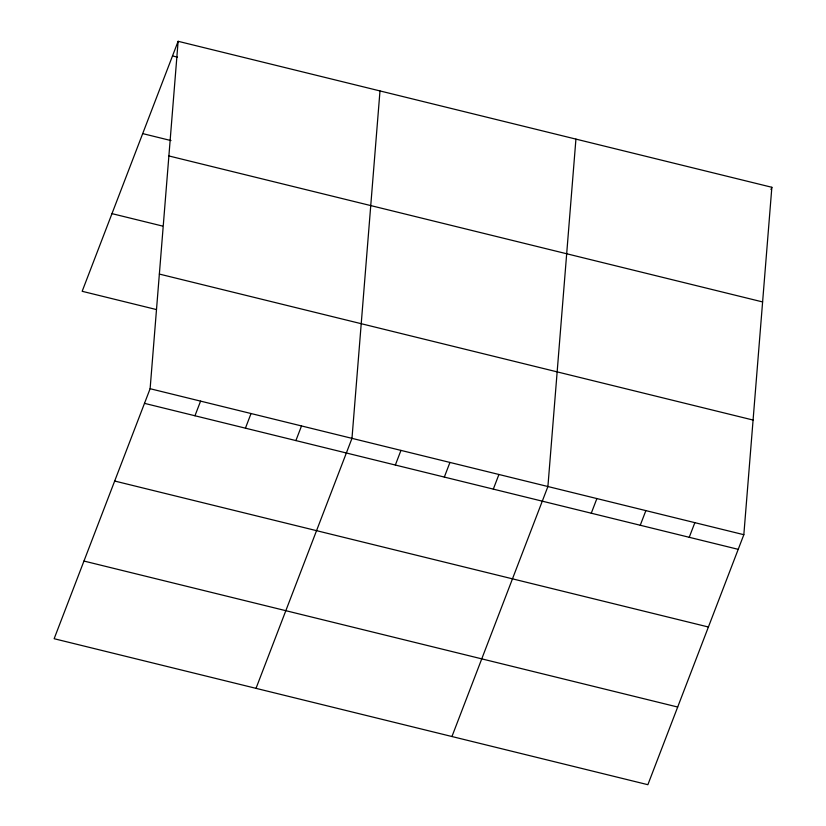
<?xml version="1.0" encoding="UTF-8"?>
<svg xmlns="http://www.w3.org/2000/svg" width="826" height="826" viewBox="0 0 826 826"><rect width="100%" height="100%" fill="white"/><g stroke="black" fill="none" stroke-linecap="round" stroke-linejoin="round"><path stroke-width="1.24" d="M150.115 388.716L178.127 41.3L771.856 187.285L743.834 534.701L647.873 784.7L54.144 638.715L150.115 388.716L743.834 534.701M379.991 90.932L351.979 438.348L256.019 688.347M575.928 139.109L547.906 486.524L451.946 736.524M178.127 41.3L82.166 291.299L156.021 309.461M194.957 415.767L200.584 401.126M245.425 428.178L251.042 413.537M295.894 440.588L301.511 425.948M395.344 465.038L400.961 450.397M444.326 477.077L449.943 462.436M493.308 489.126L498.925 474.485M591.271 513.214L596.888 498.574M640.253 525.253L645.87 510.613M770.988 189.536L771.856 187.285M689.235 537.303L694.852 522.662M172.51 55.941L177.435 57.149M142.702 133.606L171.003 140.575M168.886 155.949L762.605 301.934M111.975 213.635L162.443 226.035M159.356 274.067L753.085 420.052M144.498 403.356L738.217 549.342M114.68 481.031L708.398 627.006M83.963 561.05L677.681 707.035"/></g></svg>
